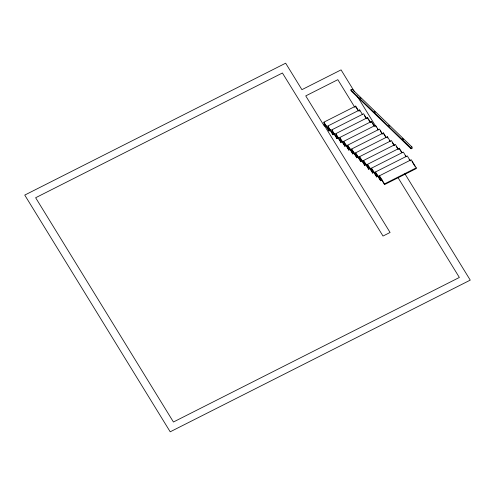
<?xml version="1.0" encoding="UTF-8"?>
<svg xmlns="http://www.w3.org/2000/svg" width="495" height="495" viewBox="0 0 495 495"><rect width="100%" height="100%" fill="white"/><g stroke="black" fill="none" stroke-linecap="round" stroke-linejoin="round"><path stroke-width="0.74" d="M350.862 89.904L352.186 89.236L411.871 146.873L412.366 148.123L411.042 148.791L351.357 91.16L350.862 89.904L410.547 147.541L411.042 148.791M397.992 177.581L459.36 277.46L173.436 422.006L35.64 197.746L282.416 72.994L383.019 236.041L390.079 232.477L324.244 125.328L323.916 122.16L355.688 106.103L358.757 111.103M324.244 125.328L323.928 125.489L305.743 95.9L337.831 79.676L354.791 107.273M326.316 125.81L324.961 126.497L324.708 124.01L328.983 130.971L330.332 130.284M330.283 129.641L328.909 130.29L328.216 129.158L327.888 125.996L359.655 109.933L362.346 114.308M332.182 132.988L331.854 129.826L363.627 113.763L366.696 118.763M334.23 133.44L332.881 134.12L332.949 134.801L334.304 134.114M327.888 125.996L332.9 134.157L334.249 133.477M336.148 136.818L335.82 133.656L367.593 117.593L370.668 122.593M338.221 137.307L336.848 137.95L331.854 129.826M332.9 134.157L332.64 131.67L336.922 138.631L338.271 137.944M340.121 140.648L339.793 137.486L371.559 121.424L374.635 126.423M340.82 141.78L342.187 141.137M336.922 138.631L336.612 135.5L340.888 142.461L342.237 141.774M344.087 144.484L343.759 141.316L375.532 125.254L378.217 129.634M346.16 144.967L344.786 145.61L339.793 137.486M340.888 142.461L340.579 139.33L344.854 146.291L346.209 145.61M348.059 148.314L347.731 145.146L379.498 129.084L382.573 134.089M348.752 149.441L350.126 148.797M344.854 146.291L344.551 143.16L348.827 150.121L350.175 149.441M352.025 152.144L351.697 148.976L383.47 132.914L386.156 137.294M352.725 153.277L354.092 152.627M348.827 150.121L348.517 146.99L352.793 153.951L354.148 153.271M355.992 155.975L355.664 152.806L387.436 136.75L390.128 141.125M356.691 157.107L358.064 156.457M352.793 153.951L352.483 150.827L356.765 157.781L358.114 157.101M359.964 159.805L359.636 156.637L391.403 140.58L394.478 145.579M362.031 160.287L360.663 160.937L355.664 152.806M356.765 157.781L356.456 154.657L360.731 161.611L362.08 160.931M363.93 163.635L363.602 160.467L395.375 144.41L398.444 149.41M364.629 164.767L366.003 164.117M360.731 161.611L360.422 158.487L364.697 165.441L366.727 164.42M367.903 167.465L367.575 164.303L399.341 148.24L402.033 152.615M368.596 168.597L369.951 167.91L368.62 168.634L363.602 160.467M410.547 147.541L411.871 146.873M364.697 165.441L364.394 162.317L368.67 169.278L370.019 168.591M371.869 171.295L371.541 168.133L403.314 152.07L405.999 156.445M372.568 172.427L373.935 171.784M368.67 169.278L368.36 166.147L372.636 173.108L373.991 172.421M375.835 175.125L375.513 171.963L407.28 155.9L410.355 160.9M377.889 175.577L376.534 176.257L376.608 176.938L377.957 176.251M371.541 168.133L376.553 176.294L377.908 175.614M379.807 178.955L379.479 175.793L411.246 159.73L416.246 167.861L416.314 168.535L384.541 184.598L380.265 177.637L380.575 180.768L381.923 180.081M380.507 180.087L381.874 179.444M384.541 184.598L384.473 183.917L416.246 167.861M359.865 97.428L360.973 98.493M374.232 111.301L375.34 112.371M388.6 125.179L389.707 126.244M402.416 138.52L403.524 139.584M412.038 161.58L414.909 166.252M409.142 159.501L409.86 160.665M405.176 155.671L405.894 156.835M400.133 150.084L401.563 152.423M396.161 146.254L397.955 149.174M392.195 142.424L393.989 145.344M389.299 140.345L390.017 141.514M384.256 134.764L385.692 137.096M380.29 130.934L382.078 133.854M354.389 91.563L341.067 69.882L301.919 89.669L285.652 63.193L24.75 195.086L170.206 431.807L470.25 280.121L404.848 173.689M356.808 95.504L376.188 127.042M377.394 128.855L378.112 130.024M372.351 123.274L373.787 125.606M368.379 119.437L369.815 121.776M364.413 115.607L365.848 117.946M356.474 107.947L357.91 110.286M379.479 175.793L384.473 183.917M375.513 171.963L380.525 180.124M380.575 180.768L376.299 173.807L376.553 176.294M376.608 176.938L372.327 169.977L372.636 173.108M367.575 164.303L372.587 172.464M359.636 156.637L364.648 164.804M351.697 148.976L356.709 157.144M347.731 145.146L352.743 153.314M343.759 141.316L348.777 149.478M335.82 133.656L340.838 141.817M332.949 134.801L328.674 127.84L328.983 130.971M323.916 122.16L328.909 130.29M399.341 148.24L399.471 149.509M387.436 136.75L387.566 138.012M383.47 132.914L383.6 134.182M371.559 121.424L371.696 122.692M367.593 117.593L367.723 118.862M359.655 109.933L359.785 111.202M355.688 106.103L355.818 107.366"/></g></svg>
